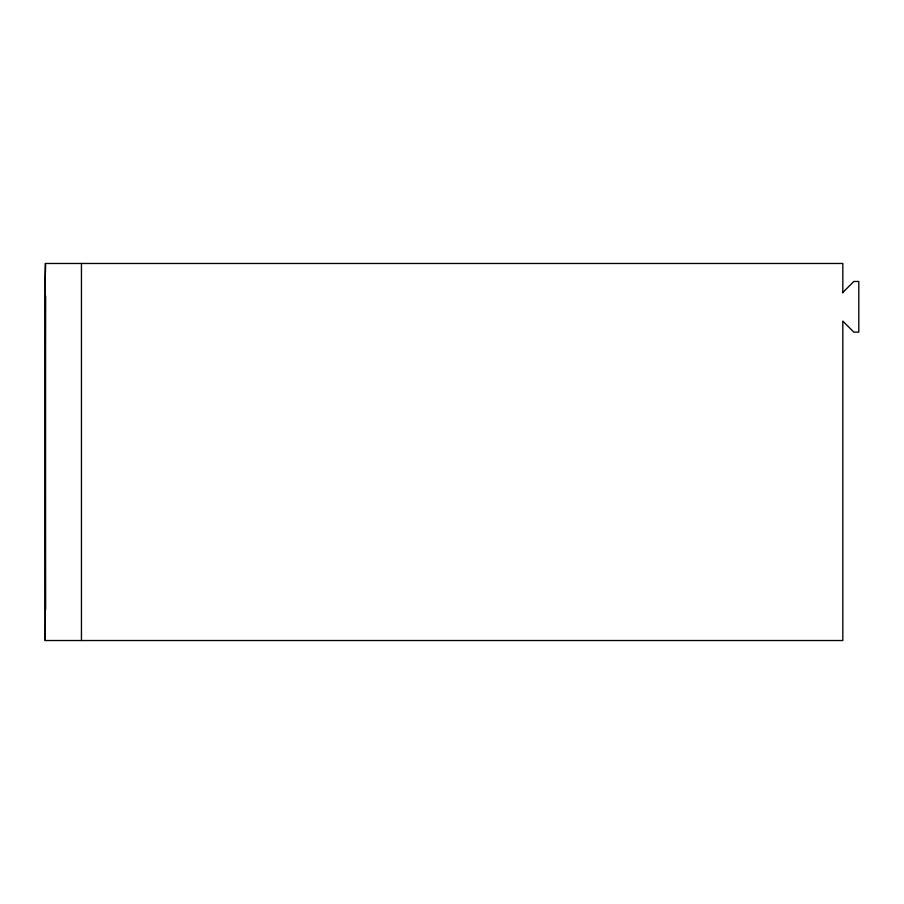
<?xml version="1.0" encoding="UTF-8"?>
<svg xmlns="http://www.w3.org/2000/svg" width="904" height="904" viewBox="0 0 904 904"><rect width="100%" height="100%" fill="white"/><g stroke="black" fill="none" stroke-linecap="round" stroke-linejoin="round"><path stroke-width="1.36" d="M842.822 292.478L853.839 281.46L858.8 281.46L858.8 332.13L853.839 332.13L842.822 321.112L842.822 640.529L45.2 640.529L45.652 295.947M45.2 278.093L45.652 264.793M45.2 278.003L45.652 609.499M842.822 292.93L842.822 263.471L45.2 263.471L45.2 640.529M81.45 263.471L81.45 640.529"/></g></svg>
